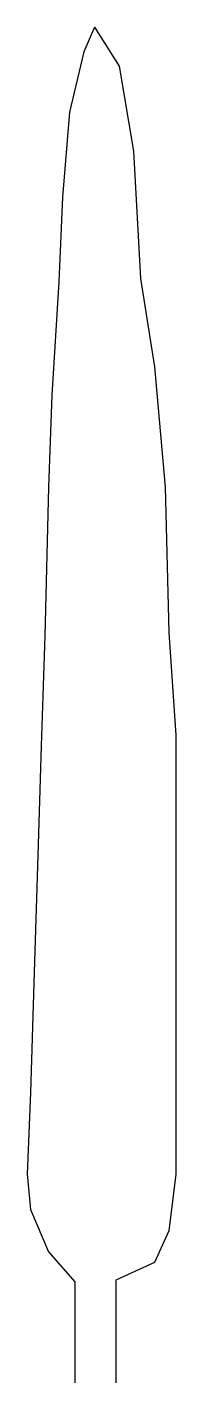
# Model space of a CAD drawing. Extents: x 1192 to 1227, y -140 to 171.
import ezdxf

# ---------------------------------------------------------------- set-up
doc = ezdxf.new("R2010")
doc.units = 0
doc.layers.get('0').update_dxf_attribs({"linetype": 'CONTINUOUS'})

msp = doc.modelspace()

# ---------------------------------------------------------------- linework, layer by layer
at = {"color": 0}
for points in [[(1207.941854, 171.363749), (1205.499375, 165.669572), (1202.242737, 151.840858), (1200.614417, 132.317968), (1199.800258, 112.795077), (1198.171938, 86.764557), (1197.357778, 65.614758), (1196.54362, 31.4497), (1195.72946, 6.232633), (1194.9153, -18.984434), (1194.10114, -45.828409), (1193.286981, -73.485837), (1192.472821, -92.195273), (1193.286981, -100.329811), (1197.357778, -110.091257), (1203.467093, -116.958276)], [(1207.941854, 171.363749), (1213.640972, 162.415757), (1216.897611, 142.892867), (1218.52593, 113.60853), (1221.782568, 93.272186), (1224.225048, 65.614758), (1225.039207, 32.263154), (1226.667527, 8.672994), (1226.667527, -18.984434), (1226.667527, -47.455316), (1226.667527, -73.485837), (1226.667527, -92.195273), (1225.039207, -105.210534), (1221.782568, -112.531618), (1212.826812, -116.598887), (1212.826812, -140.189046)], [(1203.467093, -116.958276), (1203.467093, -140.189046)]]:
    msp.add_lwpolyline(points, dxfattribs=at)

doc.saveas('drawing.dxf')
